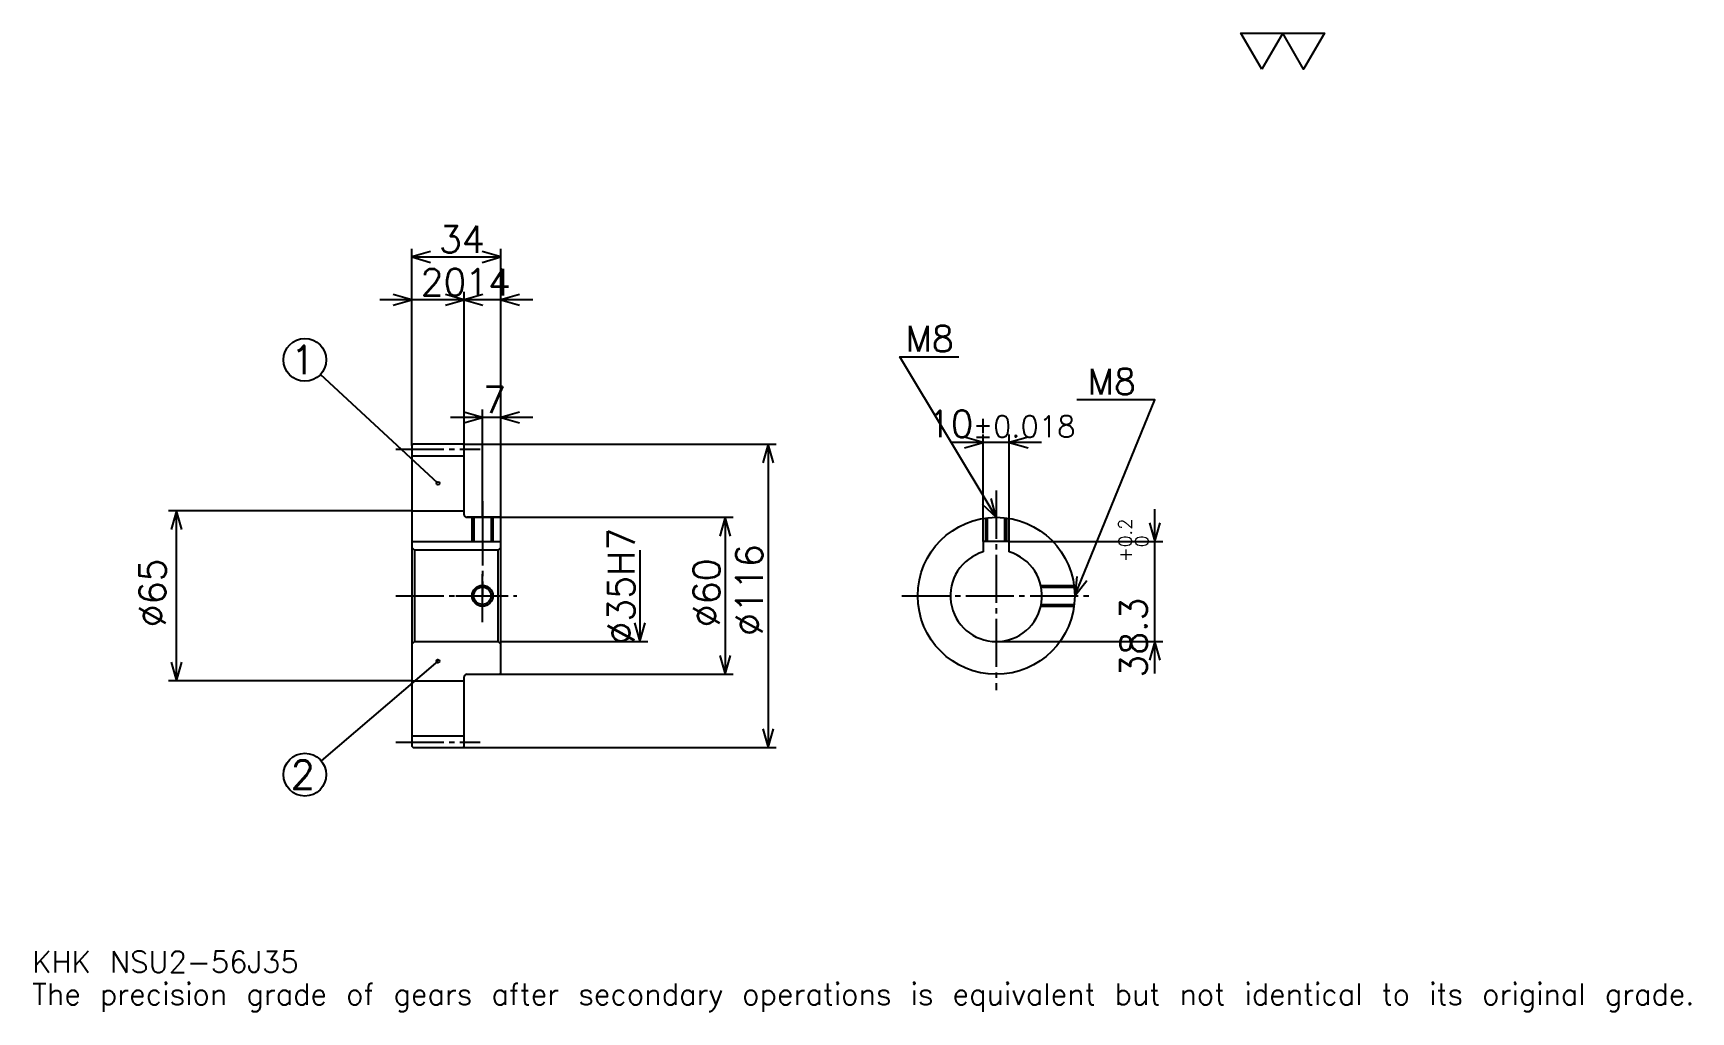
# Model space of a CAD drawing. Extents: x 21 to 654, y 7 to 382.
import ezdxf

# ---------------------------------------------------------------- set-up
doc = ezdxf.new("R2010")
doc.units = 0
doc.linetypes.add('DASHDOT', pattern=[24.521738, 18.391304, -2.043478, 2.043478, -2.043478])
doc.layers.get('0').update_dxf_attribs({"linetype": 'CONTINUOUS'})
doc.layers.add('DASHDOT', color=6, linetype='DASHDOT')
doc.styles.add('KANJI', font='TXT', dxfattribs={"bigfont": 'BIGFONT'})

msp = doc.modelspace()

# ---------------------------------------------------------------- linework, layer by layer
at = {"color": 5}
for p, q in [((165.521729, 224.543488), (165.521729, 299.130432)), ((199.521729, 224.543488), (199.521729, 299.130432)), ((165.521729, 296.065216), (199.521729, 296.065216)), ((197.782593, 279.717407), (153.260864, 279.717407)), ((211.782593, 279.717407), (173.260864, 279.717407)), ((185.521729, 224.543488), (185.521729, 282.782623)), ((175.521729, 209.543488), (130.645859, 251.155304)), ((211.782593, 234.76088), (180.260864, 234.76088)), ((192.521729, 224.543488), (192.521729, 237.826096)), ((383.913025, 187.343491), (383.913025, 228.217407)), ((393.913025, 187.343491), (393.913025, 228.217407)), ((165.521729, 224.043488), (165.521729, 224.543488)), ((185.021729, 224.543488), (199.521729, 224.543488)), ((185.521729, 224.043488), (185.521729, 224.543488)), ((192.521729, 196.543488), (192.521729, 224.543488)), ((192.521729, 196.543488), (192.521729, 224.543488)), ((199.521729, 224.543488), (304.760864, 224.543488)), ((199.521729, 196.043488), (199.521729, 224.543488)), ((301.695648, 224.543488), (301.695648, 108.543488)), ((406.173889, 225.152191), (371.652161, 225.152191)), ((165.521729, 199.043488), (72.543472, 199.043488)), ((75.608688, 134.043488), (75.608688, 199.043488)), ((186.521729, 196.543488), (199.521729, 196.543488)), ((199.521729, 196.543488), (288.413025, 196.543488)), ((285.347809, 196.543488), (285.347809, 136.543488)), ((449.565216, 136.782623), (449.565216, 199.604355)), ((252.652161, 184.043488), (252.652161, 149.043488)), ((393.913025, 187.343491), (452.630432, 187.343491)), ((199.521729, 149.043488), (255.717377, 149.043488)), ((388.913025, 149.043488), (452.630432, 149.043488)), ((175.521729, 141.543488), (130.872314, 103.47699)), ((165.521729, 134.043488), (72.543472, 134.043488)), ((186.521729, 136.543488), (199.521729, 136.543488)), ((199.521729, 136.543488), (288.413025, 136.543488)), ((185.021729, 108.543488), (199.521729, 108.543488)), ((199.521729, 108.543488), (304.760864, 108.543488))]:
    msp.add_line(p, q, dxfattribs=at)
at = {"color": 4}
for p, q in [((165.521729, 220.043488), (185.521729, 220.043488)), ((165.521729, 199.043488), (185.521729, 199.043488)), ((165.521729, 187.343491), (199.521729, 187.343491)), ((166.521729, 184.043488), (166.521729, 149.043488)), ((198.521729, 184.043488), (199.521729, 185.043488)), ((198.521729, 149.043488), (199.521729, 148.043488)), ((165.521729, 134.043488), (185.521729, 134.043488)), ((165.521729, 113.043488), (185.521729, 113.043488))]:
    msp.add_line(p, q, dxfattribs=at)
at = {"color": 7}
msp.add_lwpolyline([(490.434784, 367.82608), (482.46521, 381.639984), (514.343506, 381.639984), (506.373901, 367.82608), (498.404358, 381.639984), (490.434784, 367.82608)], dxfattribs=at)
at = {"color": 5}
for points in [[(172.673904, 298.108704), (165.521729, 296.065216), (172.673904, 294.021729)], [(192.369553, 294.021729), (199.521729, 296.065216), (192.369553, 298.108704)], [(158.369553, 277.67392), (165.521729, 279.717407), (158.369553, 281.760864)], [(178.369553, 277.67392), (185.521729, 279.717407), (178.369553, 281.760864)], [(192.673904, 281.760864), (185.521729, 279.717407), (192.673904, 277.67392)], [(206.673904, 281.760864), (199.521729, 279.717407), (206.673904, 277.67392)], [(388.913025, 196.543488), (352.130432, 257.847839), (374.608704, 257.847839)], [(418.913025, 166.543488), (449.565216, 241.5), (419.730408, 241.5)], [(185.369553, 232.717407), (192.521729, 234.76088), (185.369553, 236.804352)], [(206.673904, 236.804352), (199.521729, 234.76088), (206.673904, 232.717407)], [(303.739136, 217.391312), (301.695648, 224.543488), (299.652161, 217.391312)], [(376.760864, 223.108704), (383.913025, 225.152191), (376.760864, 227.195663)], [(401.065216, 227.195663), (393.913025, 225.152191), (401.065216, 223.108704)], [(383.481018, 201.625061), (388.913025, 196.543488), (386.985535, 203.727783)], [(77.652168, 191.891312), (75.608688, 199.043488), (73.565208, 191.891312)], [(287.391296, 189.391312), (285.347809, 196.543488), (283.304321, 189.391312)], [(447.521729, 194.495667), (449.565216, 187.343491), (451.608704, 194.495667)], [(419.72876, 173.936996), (418.913025, 166.543488), (423.511627, 172.39006)], [(250.608673, 156.195663), (252.652161, 149.043488), (254.695648, 156.195663)], [(451.608704, 141.891312), (449.565216, 149.043488), (447.521729, 141.891312)], [(73.565208, 141.195663), (75.608688, 134.043488), (77.652168, 141.195663)], [(283.304321, 143.695663), (285.347809, 136.543488), (287.391296, 143.695663)], [(299.652161, 115.695663), (301.695648, 108.543488), (303.739136, 115.695663)]]:
    msp.add_lwpolyline(points, dxfattribs=at)
at = {"color": 4}
for points in [[(185.521729, 197.543488), (185.521729, 224.043488), (185.021729, 224.543488), (166.021729, 224.543488), (165.521729, 224.043488), (165.521729, 148.043488)], [(186.521729, 136.543488), (199.021729, 136.543488), (199.521729, 137.043488), (199.521729, 196.043488), (199.021729, 196.543488), (186.521729, 196.543488)], [(188.521729, 196.543488), (188.521729, 187.343491)], [(189.196732, 196.543488), (189.196732, 187.343491)], [(195.846725, 196.543488), (195.846725, 187.343491)], [(196.521729, 196.543488), (196.521729, 187.343491)], [(384.913025, 187.343491), (384.913025, 196.27562)], [(385.588043, 187.343491), (385.588043, 196.358658)], [(392.238037, 187.343491), (392.238037, 196.358658)], [(392.913025, 187.343491), (392.913025, 196.27562)], [(165.521729, 148.043488), (166.521729, 149.043488), (198.521729, 149.043488), (198.521729, 184.043488), (166.521729, 184.043488), (165.521729, 185.043488)], [(393.913025, 183.313995), (393.913025, 187.343491), (383.913025, 187.343491), (383.913025, 183.313995)], [(405.949768, 170.543488), (418.645172, 170.543488)], [(406.094269, 169.868484), (418.72821, 169.868484)], [(405.949768, 162.543488), (418.645172, 162.543488)], [(406.094269, 163.218491), (418.72821, 163.218491)], [(165.521729, 148.043488), (165.521729, 109.043488), (166.021729, 108.543488), (185.021729, 108.543488), (185.521729, 109.043488), (185.521729, 135.543488)]]:
    msp.add_lwpolyline(points, dxfattribs=at)
at = {"color": 5}
for centre, radius in [((124.652161, 256.713043), 8.173913), ((175.521729, 209.543488), 0.613044), ((175.521729, 141.543488), 0.613044), ((124.652161, 98.17392), 8.173913)]:
    msp.add_circle(centre, radius, dxfattribs=at)
at = {"color": 4}
for centre, radius in [((388.913025, 166.543488), 30), ((192.521729, 166.543488), 3.325)]:
    msp.add_circle(centre, radius, dxfattribs=at)
at = {"color": 7}
msp.add_circle((192.521729, 166.543488), 4, dxfattribs=at)
at = {"color": 4}
for centre, radius, start, end in [((186.521729, 197.543488), 1, 180, 270), ((388.913025, 166.543488), 17.5, 106.601549926, 73.398450074), ((186.521729, 135.543488), 1, 90, 180)]:
    msp.add_arc(centre, radius, start, end, dxfattribs=at)
at = {"layer": 'DASHDOT', "color": 7}
for p, q in [((159.391296, 222.543488), (191.652161, 222.543488)), ((388.913025, 206.76088), (388.913025, 130.413055)), ((192.521729, 196.543488), (192.521729, 166.543488)), ((159.391296, 166.543488), (205.652161, 166.543488)), ((352.782593, 166.543488), (425.043457, 166.543488)), ((159.391296, 110.543488), (191.652161, 110.543488))]:
    msp.add_line(p, q, dxfattribs=at)
for points in [[(192.521729, 202.67392), (192.521729, 181.213058)], [(192.521729, 156.413055), (192.521729, 176.67392)], [(182.391296, 166.543488), (202.652161, 166.543488)]]:
    msp.add_lwpolyline(points, dxfattribs=at)

# ---------------------------------------------------------------- texts
at = {"color": 7, "style": 'KANJI'}
for s, height, p in [('34', 10.217391, (175.880432, 297.700012)), ('20', 10.217391, (168.880417, 281.352173)), ('14', 10.217391, (185.880432, 281.352173)), ('M8', 9.808696, (354.173889, 259.891296)), ('1', 10.898551, (119.202888, 251.263779)), ('M8', 9.808696, (423.817383, 243.543488)), ('7', 10.217391, (192.70108, 236.39566)), ('10', 10.217391, (362.713623, 227.195663)), ('%%p0.018', 8.173913, (379.979767, 227.195663)), ('2', 10.898551, (119.202888, 92.724648)), ('KHK NSU2-56J35', 8.173913, (20.434782, 22.47826)), ('The precision grade of gears after secondary operations is equivalent but not identical to its original grade.', 8.173913, (20.434782, 10.217391))]:
    msp.add_text(s, height=height, dxfattribs=at).set_placement(p)
for s, height, p in [('%%c35H7', 10.217391, (250.608673, 147.896744)), ('0.2', 5.108696, (440.778259, 185.176697)), ('%%c116', 10.217391, (299.652161, 151.217407)), ('+', 5.108696, (440.778259, 179.454956)), ('0', 5.108696, (447.113037, 185.176697)), ('%%c65', 10.217391, (71.521729, 154.538055)), ('%%c60', 10.217391, (283.304321, 154.538055)), ('38.3', 10.217391, (446.5, 135.230042))]:
    msp.add_text(s, height=height, rotation=90, dxfattribs=at).set_placement(p)

doc.saveas('drawing.dxf')
